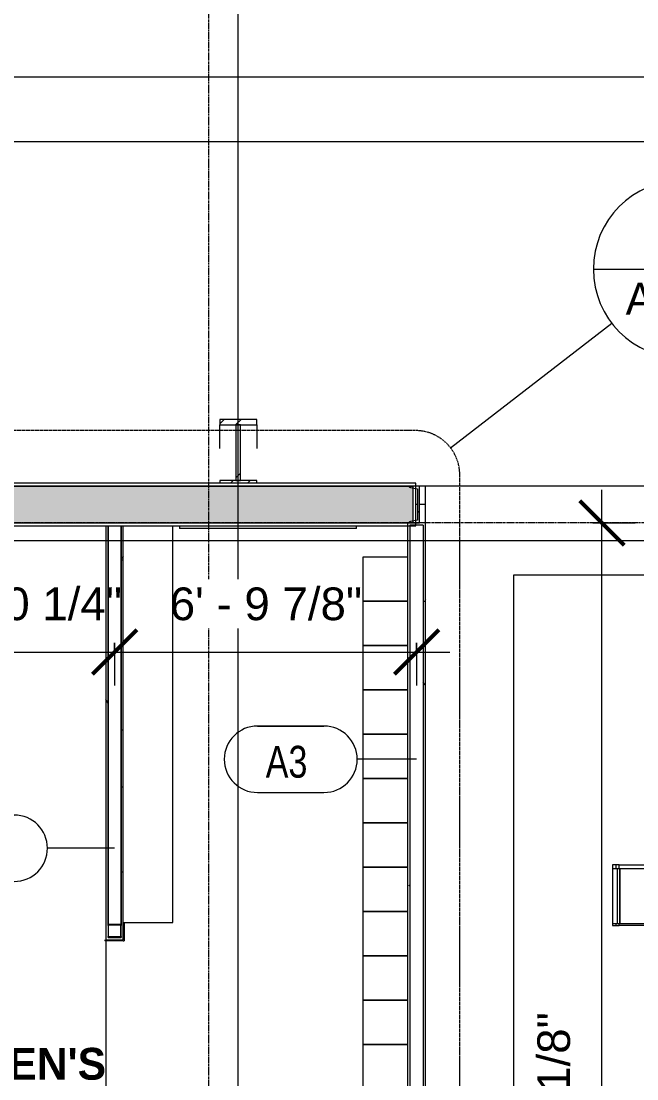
# Model space of a CAD drawing. Header units: inches. Extents: x 23906 to 26716, y -23130 to -20467.
# Drawn here: x 25632.6 to 25799.4, y -22520 to -22233.7 of the extents above; entities that cross this region are included whole.
import ezdxf

# ---------------------------------------------------------------- set-up
doc = ezdxf.new("R2010")
doc.units = ezdxf.units.IN
doc.header["$MEASUREMENT"] = 0
doc.linetypes.add('Dash Dot 3_16_', pattern=[0.3125, 0.1875, -0.0625, 0, -0.0625])
doc.linetypes.add('Grid Line 1_2_', pattern=[0.875, 0.5, -0.125, 0.125, -0.125])
for name, color, linetype, lineweight in [('A-ANNO-DIMS', 211, 'Continuous', 9), ('A-ANNO-DIMS-96', 211, 'Continuous', 9), ('A-ANNO-SYMB', 150, 'Continuous', 9), ('A-AREA', 32, 'Continuous', 9), ('A-AREA-IDEN', 2, 'Continuous', 9), ('A-FLOR', 192, 'Continuous', 13), ('A-WALL', 113, 'Continuous', 13), ('A-WALL-IDEN', 211, 'Continuous', 9), ('A-WALL-PATT', 111, 'Continuous', 50), ('G-ANNO-SYMB', 111, 'Continuous', 9), ('I-FURN', 30, 'Continuous', 9), ('I-WALL', 2, 'Continuous', 13), ('Q-CASE', 31, 'Continuous', 9), ('Q-SPCQ', 91, 'Continuous', 9), ('S-BEAM', 12, 'Continuous', 9), ('S-COLS', 52, 'Continuous', 9), ('S-GRID', 1, 'Continuous', 9)]:
    doc.layers.add(name, color=color, linetype=linetype, lineweight=lineweight)
doc.styles.add('Arial_1', font='arial.ttf', dxfattribs={"height": 8.851796})
doc.styles.add('Century Gothic', font='GOTHIC.TTF', dxfattribs={"height": 8.622671})
doc.styles.add('Century Gothic_1', font='GOTHIC.TTF', dxfattribs={"width": 0.8, "height": 8.622671})
doc.styles.add('Century Gothic_B', font='GOTHICB.TTF', dxfattribs={"height": 8.616719})
doc.dimstyles.new('OD_Dimension_1', dxfattribs={"dimscale": 12, "dimtxt": 9, "dimasz": 1, "dimexe": 0.75, "dimexo": 0.5, "dimgap": 0.5, "dimtad": 1, "dimdec": 3, "dimrnd": 0.125, "dimzin": 1, "dimdsep": 46, "dimlunit": 4, "dimtxsty": 'Arial_1', "dimblk1": 'OBLIQUE', "dimblk2": 'OBLIQUE', "dimsah": 1, "dimcen": 0.09, "dimdle": 0.75, "dimazin": 0, "dimtfac": 1, "dimtdec": 4, "dimtix": 1, "dimtmove": 0, "dimatfit": 3, "dimfxl": 1, "dimtvp": 1, "dimtfill": 1, "dimfrac": 2, "dimtolj": 1, "dimtzin": 0, "dimarcsym": 2})
doc.dimstyles.new('OD_Dimension_3', dxfattribs={"dimscale": 12, "dimtxt": 9, "dimasz": 1, "dimexe": 0.75, "dimexo": 0.5, "dimgap": 0.5, "dimtad": 1, "dimdec": 3, "dimrnd": 0.125, "dimzin": 1, "dimdsep": 46, "dimlunit": 4, "dimtxsty": 'Arial_1', "dimblk1": 'OBLIQUE', "dimblk2": 'OBLIQUE', "dimsah": 1, "dimcen": 0.09, "dimdle": 0.75, "dimazin": 0, "dimtfac": 1, "dimtdec": 4, "dimtix": 1, "dimtmove": 0, "dimatfit": 3, "dimfxl": 1, "dimtvp": 1, "dimtfill": 1, "dimfrac": 2, "dimtolj": 1, "dimtzin": 0, "dimarcsym": 2})
pattern_1 = [(0, (0, 0), (30.72, 7.68), [1.267, -21.773, 1.267, -21.773, -122.88]), (0, (0, 0), (30.72, 7.68), [-46.08, 1.267, -44.813, 1.267, -21.773, -53.76]), (0, (0, 0), (30.72, 7.68), [-115.2, 1.267, -14.093, 1.267, -37.133]), (120, (11.52, 3.84), (-22.0110751, 22.7643004), [1.267, -21.773, 1.267, -21.773, -122.88]), (120, (11.52, 3.84), (-22.0110751, 22.7643004), [-46.08, 1.267, -44.813, 1.267, -21.773, -53.76]), (120, (11.52, 3.84), (-22.0110751, 22.7643004), [-115.2, 1.267, -14.093, 1.267, -37.133]), (240, (15.36, 19.2), (-8.7089249, -30.4443004), [1.267, -21.773, 1.267, -21.773, -122.88]), (240, (15.36, 19.2), (-8.7089249, -30.4443004), [-46.08, 1.267, -44.813, 1.267, -21.773, -53.76]), (240, (15.36, 19.2), (-8.7089249, -30.4443004), [-115.2, 1.267, -14.093, 1.267, -37.133])]
pattern_2 = [(225, (25691.39, -22360.053), (9.503515, -9.503515), []), (225, (25691.39, -22374.453), (9.503515, -9.503515), [])]

# ---------------------------------------------------------------- blocks, each defined once
blk = doc.blocks.new('Locker-Double Stacked - 12_ x 12_-3246-Enlarged First Floor Plan _East_')
at = {"layer": 'I-FURN', "color": 43, "lineweight": 13}
for p, q in [((-6, -6), (-6, 6)), ((-6, 6), (6, 6)), ((6, 6), (6, -6)), ((6, -6), (-6, -6))]:
    blk.add_line(p, q, dxfattribs=at)
blk = doc.blocks.new('Furniture 6 - Furniture 1-2394-Enlarged First Floor Plan _East_')
at = {"layer": 'I-FURN', "color": 43, "lineweight": 13}
for p, q in [((25639.99, -22496.3), (25639.99, -22496.43)), ((25653.99, -22603.74), (25653.99, -22496.3)), ((25640.61, -22603.74), (25653.99, -22603.74))]:
    blk.add_line(p, q, dxfattribs=at)
blk = doc.blocks.new('Bradley-Washroom_Accessories-Mirrors-780_Custom - Bradley-Washroom_Accessories-Mirrors-780_Custom-177760-Enlarged First Floor Plan _East_')
at = {"layer": 'Q-SPCQ', "color": 43, "lineweight": 13}
for p, q in [((25320.64, -22370.3), (25368.64, -22370.3)), ((25320.64, -22370.3), (25320.64, -22371.05)), ((25368.64, -22371.05), (25320.64, -22371.05)), ((25368.64, -22371.05), (25368.64, -22370.3))]:
    blk.add_line(p, q, dxfattribs=at)
blk = doc.blocks.new('HSS-Hollow Structural Section-Column - HSS3-1_2X3-1_2X1_8-V56-Enlarged First Floor Plan _East_')
at = {"layer": 'S-COLS', "color": 7, "lineweight": 20}
for p, q in [((-1.75, 1.518), (-1.75, -1.518)), ((-1.634, -1.518), (-1.634, 1.518)), ((1.518, 1.75), (-1.518, 1.75)), ((-1.518, 1.634), (1.518, 1.634)), ((1.634, 1.518), (1.634, -1.518)), ((1.75, -1.518), (1.75, 1.518)), ((1.518, -1.634), (-1.518, -1.634)), ((-1.518, -1.75), (1.518, -1.75))]:
    blk.add_line(p, q, dxfattribs=at)
for centre, radius, start, end in [((-1.518, 1.518), 0.232, 90, 180), ((-1.518, 1.518), 0.116, 90, 180), ((1.518, 1.518), 0.232, 360, 90), ((1.518, 1.518), 0.116, 0, 90), ((-1.518, -1.518), 0.232, 180, 270), ((-1.518, -1.518), 0.116, 180, 270), ((1.518, -1.518), 0.232, 270, 360), ((1.518, -1.518), 0.116, 270, 360)]:
    blk.add_arc(centre, radius, start, end, dxfattribs=at)
blk = doc.blocks.new('Locker Rooms and Restrooms_rvt-1-Enlarged First Floor Plan _East_')
at = {"layer": 'A-WALL-PATT', "lineweight": 9}
h = blk.add_hatch(dxfattribs=at)
h.set_pattern_fill('FP_8', color=8, style=0, pattern_type=2)
h.set_pattern_definition(pattern_1)
h.paths.add_polyline_path([(25655.52, -22482.37), (25656.14, -22482.37), (25656.14, -22370.43), (25655.52, -22370.43), (25655.52, -22481.67)], flags=0)
h = blk.add_hatch(dxfattribs=at)
h.set_pattern_fill('FP_8', color=8, style=0, pattern_type=2)
h.set_pattern_definition(pattern_1)
h.paths.add_polyline_path([(25659.65, -22481.74), (25660.27, -22481.74), (25660.27, -22370.43), (25659.64, -22370.43), (25659.64, -22481.74)], flags=0)
at = {"layer": 'A-FLOR', "color": 43}
for p, q in [((25655.52, -22370.3), (25655.52, -22370.43)), ((25655.52, -22482.62), (25655.52, -22526.68))]:
    blk.add_line(p, q, dxfattribs=at)
at = {"layer": 'A-WALL', "color": 7, "lineweight": 20}
for p, q in [((25659.64, -22478.47), (25659.64, -22370.43)), ((25659.64, -22370.43), (25659.64, -22478.47)), ((25659.64, -22481.74), (25659.64, -22481.51)), ((25659.64, -22481.51), (25659.64, -22481.74))]:
    blk.add_line(p, q, dxfattribs=at)
at = {"layer": 'I-WALL', "color": 7, "lineweight": 20}
for p, q in [((25655.52, -22370.43), (25655.52, -22482.37)), ((25656.14, -22370.43), (25655.52, -22370.43)), ((25656.14, -22370.43), (25656.14, -22478.47)), ((25659.64, -22370.43), (25656.14, -22370.43)), ((25656.14, -22478.47), (25656.14, -22370.43)), ((25660.27, -22370.43), (25659.64, -22370.43)), ((25660.27, -22481.74), (25660.27, -22370.43)), ((25655.52, -22482.37), (25656.14, -22482.37)), ((25656.14, -22481.51), (25656.14, -22481.74)), ((25656.14, -22481.74), (25656.14, -22481.51)), ((25656.14, -22481.74), (25656.37, -22481.74)), ((25656.37, -22481.74), (25656.14, -22481.74)), ((25656.14, -22482.37), (25660.27, -22482.37)), ((25659.41, -22481.74), (25659.64, -22481.74)), ((25659.64, -22481.74), (25659.41, -22481.74)), ((25660.27, -22482.37), (25660.27, -22481.74))]:
    blk.add_line(p, q, dxfattribs=at)
at = {"layer": 'I-WALL', "color": 43}
for p, q in [((25660.52, -22477.74), (25660.52, -22482.62)), ((25655.27, -22482.37), (25655.27, -22482.62)), ((25660.27, -22482.62), (25655.27, -22482.62)), ((25660.27, -22482.62), (25660.52, -22482.62))]:
    blk.add_line(p, q, dxfattribs=at)
at = {"color": 43, "lineweight": 13}
for name, p in [('Furniture 6 - Furniture 1-2394-Enlarged First Floor Plan _East_', (19.65, 126)), ('Bradley-Washroom_Accessories-Mirrors-780_Custom - Bradley-Washroom_Accessories-Mirrors-780_Custom-177760-Enlarged First Floor Plan _East_', (354.81, 0)), ('HSS-Hollow Structural Section-Column - HSS3-1_2X3-1_2X1_8-V56-Enlarged First Floor Plan _East_', (25657.89, -22479.99))]:
    blk.add_blockref(name, p, dxfattribs=at)
at = {"color": 43, "lineweight": 13, "rotation": 270}
for p in [(25731.27, -22384.68), (25731.27, -22396.68), (25731.27, -22408.68), (25731.27, -22420.68), (25731.27, -22432.68), (25731.27, -22444.68), (25731.27, -22456.68), (25731.27, -22468.68), (25731.27, -22480.68), (25731.27, -22492.68), (25731.27, -22504.68), (25731.27, -22516.68)]:
    blk.add_blockref('Locker-Double Stacked - 12_ x 12_-3246-Enlarged First Floor Plan _East_', p, dxfattribs=at)
blk = doc.blocks.new('Casework 1 - Casework 1-456223-Enlarged First Floor Plan _East_')
at = {"layer": 'Q-CASE', "color": 43, "lineweight": 13}
for p, q in [((25850.02, -22359.55), (25742.02, -22359.55)), ((25742.02, -22359.55), (25742.02, -22369.55)), ((25850.02, -22383.55), (25850.02, -22359.55)), ((25766.02, -22601.93), (25766.02, -22383.55)), ((25766.02, -22383.55), (25850.02, -22383.55)), ((25845.39, -22431.55), (25821.39, -22431.55)), ((25821.39, -22431.55), (25821.39, -22601.93)), ((25845.39, -22601.93), (25845.39, -22431.55))]:
    blk.add_line(p, q, dxfattribs=at)
blk = doc.blocks.new('Bar_Stool_6722_1_ - Bar_Stool_6722_1_-477960-Enlarged First Floor Plan _East_')
at = {"layer": 'I-FURN', "color": 43, "lineweight": 13}
for p, q in [((0, 19.21), (0, 21.13)), ((1, 21.13), (0, 21.13)), ((1, 21.13), (1, 20.14)), ((1, 20.14), (15.5, 20.14)), ((1, 20.14), (1, 20.06)), ((1, 20.06), (1, 19.99)), ((15.5, 20.14), (15.5, 21.13)), ((16.5, 21.13), (15.5, 21.13)), ((15.5, 20.06), (15.5, 20.14)), ((15.5, 19.98), (15.5, 20.06)), ((16.5, 21.13), (16.5, 19.21)), ((0, 17.72), (0, 19.21)), ((0, 1.78), (0, 17.72)), ((16, 20), (1, 20)), ((1, 19.89), (1, 19.99)), ((1, 17.63), (1, 19.89)), ((1, 2.03), (1, 17.63)), ((16, 19.99), (16, 19.89)), ((16, 19.89), (16, 17.63)), ((16, 17.63), (16, 2.03)), ((16.5, 19.21), (16.5, 17.72)), ((16.5, 17.72), (16.5, 1.78)), ((1, 1.78), (0, 1.78)), ((0, 1.78), (0, 0.98)), ((1, 0.98), (0, 0.98)), ((0, 0.98), (0, 0)), ((0, 0), (1, 0)), ((1, 1.91), (1, 2.03)), ((16, 2.03), (1, 2.03)), ((1, 1.24), (1, 1.91)), ((16, 1.91), (1, 1.91)), ((1, 0), (1, 1.24)), ((1, 1.24), (16, 1.24)), ((16, 2.03), (16, 1.91)), ((16, 1.91), (16, 1.24)), ((16.5, 1.78), (16, 1.78)), ((16, 1.24), (16, 0)), ((16.5, 0.98), (16, 0.98)), ((16, 0), (16.5, 0)), ((16.5, 0.98), (16.5, 1.78)), ((16.5, 0), (16.5, 0.98)), ((1, 0), (16, 0))]:
    blk.add_line(p, q, dxfattribs=at)
blk = doc.blocks.new('columns and girder2 - one-1334686-Enlarged First Floor Plan _East_')
at = {"layer": 'S-BEAM'}
h = blk.add_hatch(dxfattribs=at)
h.set_pattern_fill('FP_14', color=8, style=0, pattern_type=2)
h.set_pattern_definition(pattern_2)
h.paths.add_polyline_path([(-5, -1.25), (-5, -2), (5, -2), (5, -1.25), (0, -1.25)], flags=0)
h.paths.add_polyline_path([(1.49, -17.03), (-5, -17.03), (-5, -18.55), (5, -18.55), (5, -17.03)], flags=0)
h.paths.add_polyline_path([(5, -1204.89), (-5, -1204.89), (-5, -1206.4), (5, -1206.4)], flags=0)
h.paths.add_polyline_path([(5, -1224.25), (-5, -1224.25), (-5, -1225), (5, -1225)], flags=0)
h = blk.add_hatch(dxfattribs=at)
h.set_pattern_fill('FP_14', color=8, style=0, pattern_type=2)
h.set_pattern_definition(pattern_2)
h.paths.add_polyline_path([(0.62, -2), (-0.63, -2), (-0.63, -17.03), (0.62, -17.03)], flags=0)
h.paths.add_polyline_path([(-0.63, -1206.4), (-0.63, -1224.25), (0.62, -1224.25), (0.62, -1206.4)], flags=0)
at = {"layer": 'S-BEAM', "color": 7, "lineweight": 20}
for p, q in [((-5, -1.25), (-5, -2)), ((-5, -2), (5, -2)), ((0.62, -2), (-0.63, -2)), ((-0.63, -2), (-0.63, -17.03)), ((0.62, -17.03), (0.62, -2)), ((5, -2), (5, -1.25)), ((5, -17.03), (-5, -17.03)), ((-5, -17.03), (-5, -18.55)), ((-0.63, -17.03), (0.62, -17.03)), ((5, -18.55), (5, -17.03)), ((-5, -18.55), (5, -18.55))]:
    blk.add_line(p, q, dxfattribs=at)
at = {"layer": 'S-BEAM', "color": 43, "lineweight": 13}
for p, q in [((-5, -17.03), (-5, -10.69)), ((5, -10.69), (5, -17.03))]:
    blk.add_line(p, q, dxfattribs=at)
blk = doc.blocks.new('Wall Tag - 1_4_-1369832-Enlarged First Floor Plan _East_')
at = {"layer": 'A-WALL-IDEN', "color": 153}
for p, q in [((-0.0822, 0.0968), (0.1053, 0.0968)), ((0.1053, 0.0968), (-0.0822, 0.0968)), ((-0.0822, -0.0907), (0.1053, -0.0907)), ((-0.0822, -0.0907), (0.1053, -0.0907))]:
    blk.add_line(p, q, dxfattribs=at)
for centre, start, end in [((-0.0822, 0.0031), 90, 270), ((-0.0822, 0.0031), 90, 270), ((0.1053, 0.0031), 270, 90), ((0.1053, 0.0031), 270, 90)]:
    blk.add_arc(centre, 0.0937, start, end, dxfattribs=at)
blk = doc.blocks.new('Floor Plan - Callout Head-19020-Enlarged First Floor Plan _East_')
at = {"layer": 'A-ANNO-SYMB'}
blk.add_line((-0.25, 0), (0.25, 0), dxfattribs=at)
for start, end in [(360, 180), (180, 360)]:
    blk.add_arc((0, 0), 0.25, start, end, dxfattribs=at)
blk = doc.blocks.new('DIMBLOCK22-Enlarged First Floor Plan _East_')
at = {"layer": 'A-ANNO-DIMS-96'}
for p, q in [((25609.64, -22421.8), (25609.64, -22395.5)), ((25657.89, -22402.01), (25657.89, -22413.5)), ((25657.89, -22404.5), (25657.89, -22402.01)), ((25609.64, -22404.5), (25657.89, -22404.5)), ((25609.64, -22404.5), (25609.64, -22421.8))]:
    blk.add_line(p, q, dxfattribs=at)
at = {"layer": 'A-ANNO-DIMS-96', "lineweight": 50}
for p, q in [((25609.64, -22404.5), (25615.64, -22398.5)), ((25657.89, -22404.5), (25663.89, -22398.5)), ((25609.64, -22404.5), (25603.64, -22410.5)), ((25657.89, -22404.5), (25651.89, -22410.5))]:
    blk.add_line(p, q, dxfattribs=at)
at = {"layer": 'A-ANNO-DIMS-96', "color": 0, "insert": (25607.8, -22387.01), "char_height": 8.8518, "width": 62.3077, "attachment_point": 1, "line_spacing_factor": 0.938532, "style": 'Arial_1', "bg_fill": 3, "box_fill_scale": 1.25, "bg_fill_color": 0, "bg_fill_transparency": 0}
blk.add_mtext('4\' - 0 1/4"', dxfattribs=at)
blk = doc.blocks.new('_Oblique')
at = {"color": 0, "linetype": 'ByBlock', "lineweight": -2}
blk.add_line((-0.5, -0.5), (0.5, 0.5), dxfattribs=at)
blk = doc.blocks.new('DIMBLOCK23-Enlarged First Floor Plan _East_')
at = {"layer": 'A-ANNO-DIMS-96', "lineweight": 50}
for p, q in [((25657.89, -22404.5), (25663.89, -22398.5)), ((25739.7, -22404.5), (25745.7, -22398.5)), ((25657.89, -22404.5), (25651.89, -22410.5)), ((25739.7, -22404.5), (25733.7, -22410.5))]:
    blk.add_line(p, q, dxfattribs=at)
at = {"layer": 'A-ANNO-DIMS-96'}
for p, q in [((25657.89, -22402.01), (25657.89, -22413.5)), ((25657.89, -22404.5), (25657.89, -22402.01)), ((25739.7, -22402.01), (25739.7, -22413.5)), ((25739.7, -22404.5), (25739.7, -22402.01)), ((25657.89, -22404.5), (25748.7, -22404.5))]:
    blk.add_line(p, q, dxfattribs=at)
at = {"layer": 'A-ANNO-DIMS-96', "color": 0, "insert": (25672.83, -22387.01), "char_height": 8.8518, "width": 62.3077, "attachment_point": 1, "line_spacing_factor": 0.938532, "style": 'Arial_1', "bg_fill": 3, "box_fill_scale": 1.25, "bg_fill_color": 0, "bg_fill_transparency": 0}
blk.add_mtext('6\' - 9 7/8"', dxfattribs=at)
blk = doc.blocks.new('DIMBLOCK37-Enlarged First Floor Plan _East_')
at = {"layer": 'A-ANNO-DIMS-96'}
for p, q in [((25789.89, -22693.68), (25789.89, -22360.55)), ((25787.4, -22369.55), (25798.89, -22369.55)), ((25789.89, -22369.55), (25787.4, -22369.55)), ((25743.27, -22693.68), (25798.89, -22693.68)), ((25789.89, -22693.68), (25743.27, -22693.68))]:
    blk.add_line(p, q, dxfattribs=at)
at = {"layer": 'A-ANNO-DIMS-96', "lineweight": 50}
for p, q in [((25789.89, -22369.55), (25783.89, -22363.55)), ((25789.89, -22369.55), (25795.89, -22375.55)), ((25789.89, -22693.68), (25783.89, -22687.68)), ((25789.89, -22693.68), (25795.89, -22699.68))]:
    blk.add_line(p, q, dxfattribs=at)
at = {"layer": 'A-ANNO-DIMS-96', "color": 0, "insert": (25772.4, -22560.97), "char_height": 8.8518, "width": 70.4492, "attachment_point": 1, "rotation": 90, "line_spacing_factor": 0.938532, "style": 'Arial_1', "bg_fill": 3, "box_fill_scale": 1.25, "bg_fill_color": 0, "bg_fill_transparency": 0}
blk.add_mtext('27\' - 0 1/8"', dxfattribs=at)

msp = doc.modelspace()

# ---------------------------------------------------------------- hatches: boundary and pattern name
at = {"layer": 'A-WALL-PATT', "lineweight": 9}
h = msp.add_hatch(dxfattribs=at)
h.set_pattern_fill('FP_9', color=8, style=0, pattern_type=2)
h.set_pattern_definition([(161.57, (0.48, 0.48), (-3.839953776, -1.544e-05), [0, -27.322, 3.034, 0]), (18.43, (-0.48, 0.48), (-3.839953776, 1.544e-05), [0, -27.322, 3.034, 0]), (108.43, (0.48, 0.48), (1.919622, -9.60052459), [9.106, -21.25]), (71.57, (-0.48, 0.48), (1.919622, 9.60052459), [9.106, -21.25])])
h.paths.add_polyline_path([(25738.7652, -22369.5528), (25738.7652, -22359.5528), (25563.5152, -22359.5528), (25563.5152, -22369.5528), (25689.899, -22369.5528)], flags=0)
h.paths.add_polyline_path([(25481.5152, -22369.5528), (25481.5152, -22359.5528), (25161.5152, -22359.5528), (25161.5152, -22369.5528), (25420.3, -22369.5528)], flags=0)
h.paths.add_polyline_path([(25118.0152, -22369.5528), (25118.0152, -22359.5528), (24920.2652, -22359.5528), (24920.2652, -22369.5528), (25015.9015, -22369.5528)], flags=0)
h.paths.add_polyline_path([(24842.1402, -22369.5528), (24842.1402, -22359.5528), (24630.7652, -22359.5528), (24630.7652, -22369.5528), (24813.7022, -22369.5528)], flags=0)
h = msp.add_hatch(dxfattribs=at)
h.set_pattern_fill('FP_8', color=8, style=0, pattern_type=2)
h.set_pattern_definition(pattern_1)
h.paths.add_polyline_path([(25737.2652, -22604.3653), (25737.8902, -22604.3653), (25737.8902, -22369.5528), (25737.2652, -22369.5528), (25737.2652, -22569.1574)], flags=0)
h = msp.add_hatch(dxfattribs=at)
h.set_pattern_fill('FP_8', color=8, style=0, pattern_type=2)
h.set_pattern_definition(pattern_1)
h.paths.add_polyline_path([(25742.1402, -22602.5528), (25742.1402, -22369.5528), (25737.8902, -22369.5528), (25737.8902, -22370.1778), (25741.5152, -22370.1778), (25741.5152, -22602.5528)], flags=0)
at = {"layer": 'S-COLS'}
h = msp.add_hatch(dxfattribs=at)
h.set_pattern_fill('FP_13', color=8, style=0, pattern_type=2)
h.set_pattern_definition([(45, (0, 0), (-9.503515, 9.503515), []), (45, (0, 14.4), (-9.503515, 9.503515), [])])
h.paths.add_polyline_path([(25740.5152, -22369.5528), (25740.5152, -22359.5528), (25737.6252, -22359.5528), (25737.7529, -22359.8611), (25738.0612, -22359.9888), (25739.9892, -22360.2942), (25739.9892, -22368.8114), (25738.0612, -22369.1168), (25737.7529, -22369.2445), (25737.6252, -22369.5528)], flags=0)

# ---------------------------------------------------------------- linework, layer by layer
at = {"layer": 'A-ANNO-SYMB'}
msp.add_line((25748.9015, -22349.2125), (25792.5739, -22315.5053), dxfattribs=at)
at = {"layer": 'A-ANNO-SYMB', "linetype": 'Dash Dot 3_16_'}
for p, q in [((25739.4019, -22344.5445), (25514.4428, -22344.5445)), ((25751.4019, -22685.1658), (25751.4019, -22356.5445))]:
    msp.add_line(p, q, dxfattribs=at)
msp.add_arc((25739.4019, -22356.5445), 12, 0, 90, dxfattribs=at)
at = {"layer": 'A-AREA', "color": 43, "lineweight": 13}
for p, q in [((25739.5152, -22364.4903), (25739.9892, -22364.4903)), ((25740.5152, -22364.4903), (25742.0152, -22364.4903))]:
    msp.add_line(p, q, dxfattribs=at)
at = {"layer": 'A-FLOR', "color": 43}
msp.add_line((24594.8559, -22266.3028), (25980.8277, -22266.3028), dxfattribs=at)
at = {"layer": 'A-WALL', "color": 7, "lineweight": 20}
for p, q in [((25563.5152, -22359.5528), (25738.7652, -22359.5528)), ((25738.7652, -22369.5528), (25738.7652, -22359.5528)), ((25563.5152, -22369.5528), (25738.7652, -22369.5528)), ((25741.5152, -22370.1778), (25737.8902, -22370.1778)), ((25737.8902, -22370.1778), (25737.8902, -22767.0903)), ((25741.5152, -22370.1778), (25741.5152, -22602.5528))]:
    msp.add_line(p, q, dxfattribs=at)
at = {"layer": 'A-WALL-IDEN', "color": 153}
for p, q in [((25739.7027, -22433.5182), (25723.6133, -22433.5182)), ((25657.8902, -22457.6056), (25639.7173, -22457.6056))]:
    msp.add_line(p, q, dxfattribs=at)
at = {"layer": 'G-ANNO-SYMB'}
for p, q in [((26314.6334, -22248.8331), (23915.5199, -22248.8331)), ((26313.5202, -22374.357), (23919.0618, -22374.357))]:
    msp.add_line(p, q, dxfattribs=at)
at = {"layer": 'I-WALL', "color": 7, "lineweight": 20}
for p, q in [((25739.5152, -22358.8028), (25562.7652, -22358.8028)), ((25739.5152, -22370.3028), (25739.5152, -22358.8028)), ((25742.1402, -22369.5528), (25737.2652, -22369.5528)), ((25737.2652, -22369.5528), (25737.2652, -22767.0903)), ((25742.1402, -22601.9278), (25742.1402, -22369.5528)), ((25562.7652, -22370.3028), (25675.4527, -22370.3028)), ((25723.4527, -22370.3028), (25739.5152, -22370.3028))]:
    msp.add_line(p, q, dxfattribs=at)
at = {"layer": 'S-COLS', "color": 7, "lineweight": 20}
for p, q in [((25740.5152, -22359.5528), (25737.6252, -22359.5528)), ((25738.0612, -22359.9888), (25739.9892, -22360.2942)), ((25739.9892, -22360.2942), (25739.9892, -22368.8114)), ((25740.5152, -22369.5528), (25740.5152, -22359.5528)), ((25737.6252, -22369.5528), (25740.5152, -22369.5528)), ((25739.9892, -22368.8114), (25738.0612, -22369.1168))]:
    msp.add_line(p, q, dxfattribs=at)
for centre, start, end in [((25738.0612, -22359.5528), 180, 270), ((25738.0612, -22369.5528), 90, 180)]:
    msp.add_arc(centre, 0.436, start, end, dxfattribs=at)
at = {"layer": 'S-GRID', "linetype": 'Grid Line 1_2_'}
for p, q in [((25691.3902, -22929.3071), (25691.3902, -20749.6602)), ((25683.3902, -23010.9049), (25683.3902, -20902.4278)), ((25691.3902, -23058.9049), (25691.3902, -20902.4278)), ((26649.0048, -22359.5528), (24012.5184, -22359.5528)), ((26535.9342, -22359.5528), (24012.5184, -22359.5528)), ((26601.0048, -22369.5528), (24012.5184, -22369.5528))]:
    msp.add_line(p, q, dxfattribs=at)

# ---------------------------------------------------------------- block references
at = {"layer": 'A-ANNO-SYMB', "xscale": 95.99999999999994, "yscale": 95.99999999999994, "zscale": 95.99999999999994}
msp.add_blockref('Floor Plan - Callout Head-19020-Enlarged First Floor Plan _East_', (25811.5731, -22300.8413), dxfattribs=at)
at = {"layer": 'A-WALL-IDEN', "color": 153, "xscale": 95.99999999999994, "yscale": 95.99999999999994, "zscale": 95.99999999999994}
for p in [(25704.5086, -22433.8119), (25620.6126, -22457.8993)]:
    msp.add_blockref('Wall Tag - 1_4_-1369832-Enlarged First Floor Plan _East_', p, dxfattribs=at)
at = {"layer": 'I-FURN', "color": 43, "lineweight": 13, "rotation": 270.0000000000007}
msp.add_blockref('Bar_Stool_6722_1_ - Bar_Stool_6722_1_-477960-Enlarged First Floor Plan _East_', (25792.7918, -22462.0528), dxfattribs=at)
at = {"layer": 'Q-CASE', "color": 43, "lineweight": 13}
msp.add_blockref('Casework 1 - Casework 1-456223-Enlarged First Floor Plan _East_', (0, 0), dxfattribs=at)
at = {"layer": 'S-BEAM', "color": 43, "lineweight": 13, "rotation": 180}
msp.add_blockref('columns and girder2 - one-1334686-Enlarged First Floor Plan _East_', (25691.3902, -22360.0528), dxfattribs=at)

# ---------------------------------------------------------------- texts
at = {"layer": 'A-ANNO-SYMB', "insert": (25811.7115, -22304.5429), "char_height": 8.62267, "width": 38.88, "attachment_point": 2, "line_spacing_factor": 0.984117, "style": 'Century Gothic'}
msp.add_mtext('A-504', dxfattribs=at)
at = {"layer": 'A-AREA-IDEN', "insert": (25627.6462, -22511.6357), "char_height": 8.61672, "width": 66.636, "attachment_point": 2, "line_spacing_factor": 0.984796, "style": 'Century Gothic_B'}
msp.add_mtext("WOMEN'S\\PLOCKER", dxfattribs=at)

# ---------------------------------------------------------------- dimensions: what is measured, and where the dimension line sits
at = {"layer": 'A-ANNO-DIMS'}
dim = msp.add_linear_dim(base=(25657.8902, -22404.4964), p1=(25609.6402, -22427.8028), p2=(25657.8902, -22396.0111), dimstyle='OD_Dimension_3', override={"dimpost": '<>', "dimfxl": 57.782115}, dxfattribs=at)
dim.commit()
dim.dimension.update_dxf_attribs({"geometry": 'DIMBLOCK22-Enlarged First Floor Plan _East_', "text_midpoint": (25633.7652, -22393.9196)})

# ---------------------------------------------------------------- next in the draw order: texts
at = {"layer": 'A-WALL-IDEN', "insert": (25704.4797, -22429.8776), "char_height": 8.62267, "width": 14.58, "attachment_point": 2, "line_spacing_factor": 0.984117, "style": 'Century Gothic_1', "bg_fill": 3, "box_fill_scale": 1.25, "bg_fill_color": 0, "bg_fill_transparency": 0}
msp.add_mtext('A3', dxfattribs=at)

# ---------------------------------------------------------------- next in the draw order: dimensions: what is measured, and where the dimension line sits
at = {"layer": 'A-ANNO-DIMS'}
dim = msp.add_linear_dim(base=(25739.7027253517, -22404.4964218473), p1=(25657.8902253517, -22396.011140473), p2=(25739.7027253517, -22396.011140473), dimstyle='OD_Dimension_1', override={"dimpost": '<>', "dimfxl": 81.8125}, dxfattribs=at)
dim.commit()
dim.dimension.update_dxf_attribs({"geometry": 'DIMBLOCK23-Enlarged First Floor Plan _East_', "text_midpoint": (25698.7964753517, -22393.9165530793)})

# ---------------------------------------------------------------- next in the draw order: dimensions: what is measured, and where the dimension line sits
dim = msp.add_linear_dim(base=(25789.8857, -22369.5528), p1=(25737.2652, -22693.6778), p2=(25781.4005, -22369.5528), angle=90, dimstyle='OD_Dimension_3', override={"dimpost": '<>', "dimfxl": 327.116086}, dxfattribs=at)
dim.commit()
dim.dimension.update_dxf_attribs({"geometry": 'DIMBLOCK37-Enlarged First Floor Plan _East_', "text_midpoint": (25779.3089, -22531.6153)})

# ---------------------------------------------------------------- next in the draw order: block references
at = {"lineweight": 5}
msp.add_blockref('Locker Rooms and Restrooms_rvt-1-Enlarged First Floor Plan _East_', (0, 0), dxfattribs=at)

doc.saveas('drawing.dxf')
